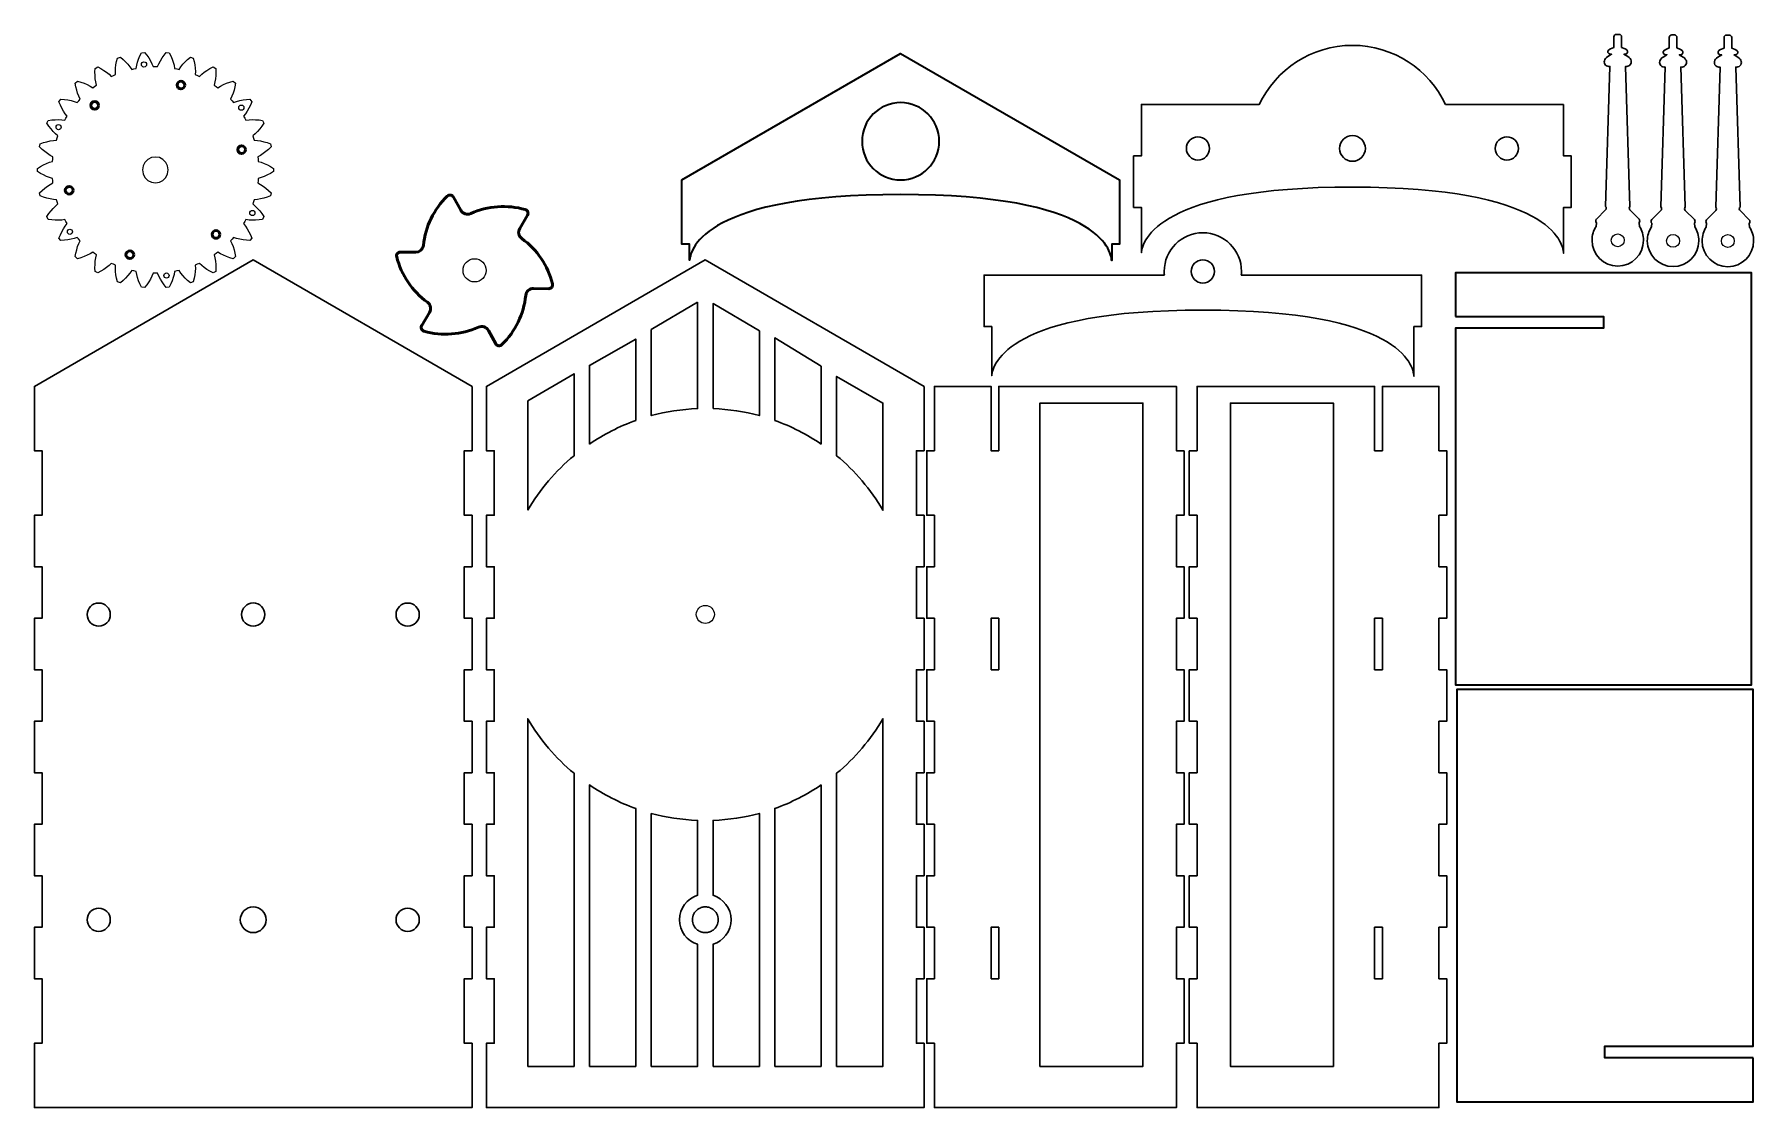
# Model space of a CAD drawing. Header units: inches. Extents: x 0 to 668, y 3 to 420.
import ezdxf

# ---------------------------------------------------------------- set-up
doc = ezdxf.new("R2010")
doc.units = ezdxf.units.IN
doc.header["$MEASUREMENT"] = 0
doc.layers.add('Layer 1', color=7, linetype='Continuous')
doc.layers.add('PDF_Visible', color=7, linetype='Continuous')

msp = doc.modelspace()

# ---------------------------------------------------------------- linework, layer by layer
for points in [[(5.18, 369.51), (6.35, 369.97), (7.53, 370.32), (7.62, 371.22), (7.71, 372.06), (6.64, 372.65), (5.58, 373.34), (4.54, 374.12), (3.53, 374.99), (2.54, 375.94), (2.8, 377.12), (4.08, 377.59), (5.36, 377.96), (6.62, 378.26), (7.87, 378.46), (9.09, 378.56), (9.36, 379.42), (9.64, 380.23), (8.7, 381.03), (7.81, 381.92), (6.96, 382.9), (6.15, 383.96), (5.38, 385.09), (5.88, 386.2), (7.23, 386.38), (8.56, 386.49), (9.86, 386.51), (11.12, 386.45), (12.34, 386.29), (12.78, 387.07), (13.21, 387.81), (12.47, 388.79), (11.78, 389.85), (11.15, 390.98), (10.58, 392.18), (10.06, 393.45), (10.78, 394.43), (12.14, 394.33), (13.46, 394.16), (14.74, 393.91), (15.96, 393.59), (17.11, 393.18), (17.71, 393.85), (18.29, 394.48), (17.76, 395.59), (17.31, 396.77), (16.93, 398.01), (16.62, 399.31), (16.38, 400.65), (17.28, 401.47), (18.6, 401.09), (19.85, 400.64), (21.05, 400.13), (22.17, 399.56), (23.22, 398.92), (23.94, 399.46), (24.64, 399.96), (24.36, 401.15), (24.16, 402.4), (24.05, 403.69), (24.01, 405.02), (24.06, 406.39), (25.11, 407), (26.31, 406.35), (27.45, 405.65), (28.51, 404.91), (29.5, 404.12), (30.39, 403.27), (31.21, 403.65), (31.99, 403.99), (31.96, 405.22), (32.03, 406.48), (32.19, 407.76), (32.43, 409.07), (32.76, 410.4), (33.91, 410.78), (34.96, 409.89), (35.93, 408.98), (36.81, 408.03), (37.61, 407.05), (38.31, 406.04), (39.18, 406.24), (40.02, 406.4), (40.25, 407.61), (40.58, 408.83), (41, 410.06), (41.51, 411.29), (42.11, 412.52), (43.31, 412.64), (44.15, 411.56), (44.91, 410.47), (45.57, 409.36), (46.15, 408.23), (46.62, 407.1), (47.52, 407.11), (48.38, 407.1), (48.85, 408.23), (49.43, 409.36), (50.09, 410.47), (50.85, 411.56), (51.69, 412.64), (52.89, 412.52), (53.49, 411.29), (54, 410.06), (54.42, 408.83), (54.75, 407.61), (54.98, 406.4), (55.86, 406.23), (56.69, 406.04), (57.39, 407.05), (58.19, 408.03), (59.07, 408.98), (60.04, 409.89), (61.09, 410.78), (62.24, 410.4), (62.57, 409.07), (62.81, 407.76), (62.97, 406.48), (63.04, 405.22), (63.01, 403.99), (63.83, 403.63), (64.61, 403.27), (65.5, 404.12), (66.49, 404.91), (67.55, 405.65), (68.69, 406.35), (69.89, 407), (70.94, 406.39), (70.99, 405.02), (70.95, 403.69), (70.84, 402.4), (70.64, 401.15), (70.36, 399.96), (71.09, 399.43), (71.78, 398.92), (72.83, 399.56), (73.95, 400.13), (75.15, 400.64), (76.4, 401.09), (77.72, 401.47), (78.62, 400.65), (78.38, 399.31), (78.07, 398.01), (77.69, 396.77), (77.24, 395.59), (76.71, 394.48), (77.32, 393.82), (77.89, 393.18), (79.04, 393.59), (80.26, 393.91), (81.54, 394.16), (82.86, 394.33), (84.22, 394.43), (84.94, 393.45), (84.42, 392.18), (83.85, 390.98), (83.22, 389.85), (82.53, 388.79), (81.79, 387.81), (82.24, 387.03), (82.66, 386.29), (83.88, 386.45), (85.14, 386.51), (86.44, 386.49), (87.77, 386.38), (89.12, 386.2), (89.62, 385.09), (88.85, 383.96), (88.04, 382.9), (87.19, 381.92), (86.3, 381.03), (85.36, 380.23), (85.65, 379.37), (85.91, 378.56), (87.13, 378.46), (88.38, 378.26), (89.64, 377.96), (90.92, 377.59), (92.2, 377.12), (92.46, 375.94), (91.47, 374.99), (90.46, 374.12), (89.42, 373.34), (88.36, 372.65), (87.29, 372.06), (87.39, 371.17), (87.47, 370.32), (88.65, 369.97), (89.82, 369.51), (91, 368.96), (92.17, 368.33), (93.33, 367.61), (93.33, 366.39), (92.17, 365.67), (91, 365.04), (89.82, 364.49), (88.65, 364.03), (87.47, 363.68), (87.38, 362.78), (87.29, 361.94), (88.36, 361.35), (89.42, 360.66), (90.46, 359.88), (91.47, 359.01), (92.46, 358.06), (92.2, 356.88), (90.92, 356.41), (89.64, 356.04), (88.38, 355.74), (87.13, 355.54), (85.91, 355.44), (85.64, 354.58), (85.36, 353.77), (86.3, 352.97), (87.19, 352.08), (88.04, 351.1), (88.85, 350.04), (89.62, 348.91), (89.12, 347.8), (87.77, 347.62), (86.44, 347.51), (85.14, 347.49), (83.88, 347.55), (82.66, 347.71), (82.22, 346.93), (81.79, 346.19), (82.53, 345.21), (83.22, 344.15), (83.85, 343.02), (84.42, 341.82), (84.94, 340.55), (84.22, 339.57), (82.86, 339.67), (81.54, 339.84), (80.26, 340.09), (79.04, 340.41), (77.89, 340.82), (77.29, 340.15), (76.71, 339.52), (77.24, 338.41), (77.69, 337.23), (78.07, 335.99), (78.38, 334.69), (78.62, 333.35), (77.72, 332.53), (76.4, 332.91), (75.15, 333.36), (73.95, 333.87), (72.83, 334.44), (71.78, 335.08), (71.06, 334.54), (70.36, 334.04), (70.64, 332.85), (70.84, 331.6), (70.95, 330.31), (70.99, 328.98), (70.94, 327.61), (69.89, 327), (68.69, 327.65), (67.55, 328.35), (66.49, 329.09), (65.5, 329.88), (64.61, 330.73), (63.79, 330.35), (63.01, 330.01), (63.04, 328.78), (62.97, 327.52), (62.81, 326.24), (62.57, 324.93), (62.24, 323.6), (61.09, 323.22), (60.04, 324.11), (59.07, 325.02), (58.19, 325.97), (57.39, 326.95), (56.69, 327.96), (55.82, 327.76), (54.98, 327.6), (54.75, 326.39), (54.42, 325.17), (54, 323.94), (53.49, 322.71), (52.89, 321.48), (51.69, 321.36), (50.85, 322.44), (50.09, 323.53), (49.43, 324.64), (48.85, 325.77), (48.38, 326.9), (47.48, 326.89), (46.62, 326.9), (46.15, 325.77), (45.57, 324.64), (44.91, 323.53), (44.15, 322.44), (43.31, 321.36), (42.11, 321.48), (41.51, 322.71), (41, 323.94), (40.58, 325.17), (40.25, 326.39), (40.02, 327.6), (39.14, 327.77), (38.31, 327.96), (37.61, 326.95), (36.81, 325.97), (35.93, 325.02), (34.96, 324.11), (33.91, 323.22), (32.76, 323.6), (32.43, 324.93), (32.19, 326.24), (32.03, 327.52), (31.96, 328.78), (31.99, 330.01), (31.17, 330.37), (30.39, 330.73), (29.5, 329.88), (28.51, 329.09), (27.45, 328.35), (26.31, 327.65), (25.11, 327), (24.06, 327.61), (24.01, 328.98), (24.05, 330.31), (24.16, 331.6), (24.36, 332.85), (24.64, 334.04), (23.91, 334.57), (23.22, 335.08), (22.17, 334.44), (21.05, 333.87), (19.85, 333.36), (18.6, 332.91), (17.28, 332.53), (16.38, 333.35), (16.62, 334.69), (16.93, 335.99), (17.31, 337.23), (17.76, 338.41), (18.29, 339.52), (17.68, 340.18), (17.11, 340.82), (15.96, 340.41), (14.74, 340.09), (13.46, 339.84), (12.14, 339.67), (10.78, 339.57), (10.06, 340.55), (10.58, 341.82), (11.15, 343.02), (11.78, 344.15), (12.47, 345.21), (13.21, 346.19), (12.76, 346.97), (12.34, 347.71), (11.12, 347.55), (9.86, 347.49), (8.56, 347.51), (7.23, 347.62), (5.88, 347.8), (5.38, 348.91), (6.15, 350.04), (6.96, 351.1), (7.81, 352.08), (8.7, 352.97), (9.64, 353.77), (9.35, 354.63), (9.09, 355.44), (7.87, 355.54), (6.62, 355.74), (5.36, 356.04), (4.08, 356.41), (2.8, 356.88), (2.54, 358.06), (3.53, 359.01), (4.54, 359.88), (5.58, 360.66), (6.64, 361.35), (7.71, 361.94), (7.61, 362.83), (7.53, 363.68), (6.35, 364.03), (5.18, 364.49), (4, 365.04), (2.83, 365.67), (1.67, 366.39), (1.67, 367.61), (2.83, 368.33), (4, 368.96)], [(44.56, 362.95), (45.95, 362.24), (47.5, 362), (49.05, 362.24), (50.44, 362.95), (51.55, 364.06), (52.26, 365.45), (52.5, 367), (52.26, 368.55), (51.55, 369.94), (50.44, 371.05), (49.05, 371.76), (47.5, 372), (45.95, 371.76), (44.56, 371.05), (43.45, 369.94), (42.74, 368.55), (42.5, 367), (42.74, 365.45), (43.45, 364.06)]]:
    msp.add_lwpolyline(points, close=True)
for centre, radius in [((43.08, 407.94), 1), ((80.89, 391.17), 1), ((9.91, 383.62), 1), ((85.17, 350.27), 1), ((14.3, 342.99), 1), ((615.56, 339.67), 2.5), ((637.05, 339.46), 2.5), ((658.34, 339.42), 2.5), ((171.5, 328.01), 4.5), ((51.8, 326), 1), ((261.13, 194.41), 3.5)]:
    msp.add_circle(centre, radius)
at = {"layer": 'Layer 1', "color": 7, "lineweight": 30, "true_color": 0xffffff}
for points in [[(170.5, 282.96), (85.5, 332.04), (0.5, 282.96), (0.5, 257.96), (3.5, 257.96), (3.5, 232.96), (0.5, 232.96), (0.5, 212.96), (3.5, 212.96), (3.5, 192.96), (0.5, 192.96), (0.5, 172.96), (3.5, 172.96), (3.5, 152.96), (0.5, 152.96), (0.5, 132.96), (3.5, 132.96), (3.5, 112.96), (0.5, 112.96), (0.5, 92.96), (3.5, 92.96), (3.5, 72.96), (0.5, 72.96), (0.5, 52.96), (3.5, 52.96), (3.5, 27.96), (0.5, 27.96), (0.5, 2.96), (170.5, 2.96), (170.5, 27.96), (167.5, 27.96), (167.5, 52.96), (170.5, 52.96), (170.5, 72.96), (167.5, 72.96), (167.5, 92.96), (170.5, 92.96), (170.5, 112.96), (167.5, 112.96), (167.5, 132.96), (170.5, 132.96), (170.5, 152.96), (167.5, 152.96), (167.5, 172.96), (170.5, 172.96), (170.5, 192.96), (167.5, 192.96), (167.5, 212.96), (170.5, 212.96), (170.5, 232.96), (167.5, 232.96), (167.5, 257.96), (170.5, 257.96)], [(346.12, 282.96), (261.12, 332.04), (176.12, 282.96), (176.12, 257.96), (179.12, 257.96), (179.12, 232.96), (176.12, 232.96), (176.12, 212.96), (179.12, 212.96), (179.12, 192.96), (176.12, 192.96), (176.12, 172.96), (179.12, 172.96), (179.12, 152.96), (176.12, 152.96), (176.12, 132.96), (179.12, 132.96), (179.12, 112.96), (176.12, 112.96), (176.12, 92.96), (179.12, 92.96), (179.12, 72.96), (176.12, 72.96), (176.12, 52.96), (179.12, 52.96), (179.12, 27.96), (176.12, 27.96), (176.12, 2.96), (346.12, 2.96), (346.12, 27.96), (343.12, 27.96), (343.12, 52.96), (346.12, 52.96), (346.12, 72.96), (343.12, 72.96), (343.12, 92.96), (346.12, 92.96), (346.12, 112.96), (343.12, 112.96), (343.12, 132.96), (346.12, 132.96), (346.12, 152.96), (343.12, 152.96), (343.12, 172.96), (346.12, 172.96), (346.12, 192.96), (343.12, 192.96), (343.12, 212.96), (346.12, 212.96), (346.12, 232.96), (343.12, 232.96), (343.12, 257.96), (346.12, 257.96)], [(447.12, 257.96), (444.12, 257.96), (444.12, 282.96), (375.12, 282.96), (375.12, 257.96), (372.12, 257.96), (372.12, 282.96), (367.12, 282.96), (350.12, 282.96), (350.12, 257.96), (347.12, 257.96), (347.12, 232.96), (350.12, 232.96), (350.12, 212.96), (347.12, 212.96), (347.12, 192.96), (350.12, 192.96), (350.12, 172.96), (347.12, 172.96), (347.12, 152.96), (350.12, 152.96), (350.12, 132.96), (347.12, 132.96), (347.12, 112.96), (350.12, 112.96), (350.12, 92.96), (347.12, 92.96), (347.12, 72.96), (350.12, 72.96), (350.12, 52.96), (347.12, 52.96), (347.12, 27.96), (350.12, 27.96), (350.12, 2.96), (444.12, 2.96), (444.12, 27.96), (447.12, 27.96), (447.12, 52.96), (444.12, 52.96), (444.12, 72.96), (447.12, 72.96), (447.12, 92.96), (444.12, 92.96), (444.12, 112.96), (447.12, 112.96), (447.12, 132.96), (444.12, 132.96), (444.12, 152.96), (447.12, 152.96), (447.12, 172.96), (444.12, 172.96), (444.12, 192.96), (447.12, 192.96), (447.12, 212.96), (444.12, 212.96), (444.12, 232.96), (447.12, 232.96)], [(449.12, 257.96), (452.12, 257.96), (452.12, 282.96), (521.12, 282.96), (521.12, 257.96), (524.12, 257.96), (524.12, 282.96), (529.12, 282.96), (546.12, 282.96), (546.12, 257.96), (549.12, 257.96), (549.12, 232.96), (546.12, 232.96), (546.12, 212.96), (549.12, 212.96), (549.12, 192.96), (546.12, 192.96), (546.12, 172.96), (549.12, 172.96), (549.12, 152.96), (546.12, 152.96), (546.12, 132.96), (549.12, 132.96), (549.12, 112.96), (546.12, 112.96), (546.12, 92.96), (549.12, 92.96), (549.12, 72.96), (546.12, 72.96), (546.12, 52.96), (549.12, 52.96), (549.12, 27.96), (546.12, 27.96), (546.12, 2.96), (452.12, 2.96), (452.12, 27.96), (449.12, 27.96), (449.12, 52.96), (452.12, 52.96), (452.12, 72.96), (449.12, 72.96), (449.12, 92.96), (452.12, 92.96), (452.12, 112.96), (449.12, 112.96), (449.12, 132.96), (452.12, 132.96), (452.12, 152.96), (449.12, 152.96), (449.12, 172.96), (452.12, 172.96), (452.12, 192.96), (449.12, 192.96), (449.12, 212.96), (452.12, 212.96), (452.12, 232.96), (449.12, 232.96)], [(391.12, 18.96), (391.12, 276.45), (431.12, 276.45), (431.12, 18.96)], [(505.12, 18.96), (505.12, 276.45), (465.12, 276.45), (465.12, 18.96)], [(372.12, 172.96), (372.12, 192.96), (375.12, 192.96), (375.12, 172.96)], [(524.12, 172.96), (524.12, 192.96), (521.12, 192.96), (521.12, 172.96)], [(372.12, 52.96), (372.12, 72.96), (375.12, 72.96), (375.12, 52.96)], [(524.12, 52.96), (524.12, 72.96), (521.12, 72.96), (521.12, 52.96)]]:
    msp.add_lwpolyline(points, close=True, dxfattribs=at)
at = {"layer": 'Layer 1', "color": 7, "lineweight": 35, "true_color": 0xffffff}
for points in [[(552.55, 310.09), (610.05, 310.09), (610.05, 305.59), (552.55, 305.59), (552.55, 167.09), (667.55, 167.09), (667.55, 327.09), (552.55, 327.09)], [(668.1, 22.25), (610.6, 22.25), (610.6, 26.75), (668.1, 26.75), (668.1, 165.25), (553.1, 165.25), (553.1, 5.25), (668.1, 5.25)]]:
    msp.add_lwpolyline(points, close=True, dxfattribs=at)
at = {"layer": 'Layer 1', "color": 7, "lineweight": 30, "true_color": 0xffffff}
for points, knots in [([(594.5, 392.42), (594.5, 392.42), (548.7, 392.42), (548.7, 392.42), (542.29, 405.97), (528.49, 415.35), (512.51, 415.35), (496.52, 415.35), (482.73, 405.97), (476.33, 392.42), (476.33, 392.42), (430.5, 392.42), (430.5, 392.42), (430.5, 392.42), (430.5, 372.42), (430.5, 372.42), (430.5, 372.42), (427.5, 372.42), (427.5, 372.42), (427.5, 372.42), (427.5, 352.42), (427.5, 352.42), (427.5, 352.42), (430.5, 352.42), (430.5, 352.42), (430.5, 352.42), (430.5, 334.86), (430.5, 334.86), (430.92, 339.52), (437.01, 360.35), (512.5, 360.35), (589.11, 360.35), (594.24, 338.9), (594.5, 334.67), (594.5, 334.67), (594.5, 352.42), (594.5, 352.42), (594.5, 352.42), (597.5, 352.42), (597.5, 352.42), (597.5, 352.42), (597.5, 372.42), (597.5, 372.42), (597.5, 372.42), (594.5, 372.42), (594.5, 372.42), (594.5, 372.42), (594.5, 392.42), (594.5, 392.42)], [0, 0, 0, 0, 1, 1, 1, 2, 2, 2, 3, 3, 3, 4, 4, 4, 5, 5, 5, 6, 6, 6, 7, 7, 7, 8, 8, 8, 9, 9, 9, 10, 10, 10, 11, 11, 11, 12, 12, 12, 13, 13, 13, 14, 14, 14, 15, 15, 15, 16, 16, 16, 16]), ([(623.83, 346.49), (624.22, 346.88), (624.22, 347.51), (623.83, 347.9), (623.83, 347.9), (620.29, 351.44), (620.29, 351.44), (619.91, 351.82), (619.91, 352.46), (620.29, 352.85), (620.29, 352.85), (618.61, 407.19), (618.61, 407.19), (619.19, 407.07), (619.79, 407.22), (620.27, 407.7), (621.24, 408.67), (620.88, 410.16), (619.46, 411.01), (619.46, 411.01), (617.97, 411.9), (617.97, 411.9), (618.35, 411.87), (618.73, 411.96), (619.03, 412.18), (619.75, 412.71), (619.48, 413.52), (618.44, 413.98), (618.44, 413.98), (617.06, 414.58), (617.06, 414.58), (617.06, 414.58), (617.06, 418.61), (617.06, 418.61), (617.06, 419.16), (616.61, 419.61), (616.06, 419.61), (616.06, 419.61), (615.06, 419.61), (615.06, 419.61), (614.51, 419.61), (614.06, 419.16), (614.06, 418.61), (614.06, 418.61), (614.06, 414.58), (614.06, 414.58), (614.06, 414.58), (612.69, 413.98), (612.69, 413.98), (611.64, 413.52), (611.37, 412.71), (612.09, 412.18), (612.4, 411.96), (612.77, 411.87), (613.15, 411.9), (613.15, 411.9), (611.66, 411.01), (611.66, 411.01), (610.25, 410.16), (609.89, 408.67), (610.86, 407.7), (611.33, 407.22), (611.93, 407.07), (612.52, 407.19), (612.52, 407.19), (610.83, 352.85), (610.83, 352.85), (611.22, 352.46), (611.22, 351.82), (610.83, 351.44), (610.83, 351.44), (607.29, 347.9), (607.29, 347.9), (606.91, 347.51), (606.91, 346.87), (607.3, 346.49), (607.3, 346.49), (607.14, 345.05), (607.14, 345.05), (606.14, 343.5), (605.56, 341.65), (605.56, 339.67), (605.56, 334.15), (610.04, 329.67), (615.56, 329.67), (621.09, 329.67), (625.56, 334.15), (625.56, 339.67), (625.56, 341.65), (624.98, 343.5), (623.99, 345.05), (623.99, 345.05), (623.83, 346.49), (623.83, 346.49)], [0, 0, 0, 0, 1, 1, 1, 2, 2, 2, 3, 3, 3, 4, 4, 4, 5, 5, 5, 6, 6, 6, 7, 7, 7, 8, 8, 8, 9, 9, 9, 10, 10, 10, 11, 11, 11, 12, 12, 12, 13, 13, 13, 14, 14, 14, 15, 15, 15, 16, 16, 16, 17, 17, 17, 18, 18, 18, 19, 19, 19, 20, 20, 20, 21, 21, 21, 22, 22, 22, 23, 23, 23, 24, 24, 24, 25, 25, 25, 26, 26, 26, 27, 27, 27, 28, 28, 28, 29, 29, 29, 30, 30, 30, 31, 31, 31, 31]), ([(645.32, 346.28), (645.71, 346.67), (645.71, 347.3), (645.32, 347.69), (645.32, 347.69), (641.78, 351.23), (641.78, 351.23), (641.4, 351.62), (641.4, 352.25), (641.78, 352.64), (641.78, 352.64), (640.1, 406.99), (640.1, 406.99), (640.68, 406.86), (641.28, 407.01), (641.76, 407.49), (642.73, 408.46), (642.37, 409.95), (640.95, 410.8), (640.95, 410.8), (639.46, 411.69), (639.46, 411.69), (639.84, 411.67), (640.22, 411.75), (640.52, 411.98), (641.24, 412.5), (640.97, 413.31), (639.93, 413.77), (639.93, 413.77), (638.55, 414.38), (638.55, 414.38), (638.55, 414.38), (638.55, 418.4), (638.55, 418.4), (638.55, 418.95), (638.1, 419.4), (637.55, 419.4), (637.55, 419.4), (636.55, 419.4), (636.55, 419.4), (636, 419.4), (635.55, 418.95), (635.55, 418.4), (635.55, 418.4), (635.55, 414.38), (635.55, 414.38), (635.55, 414.38), (634.18, 413.77), (634.18, 413.77), (633.13, 413.31), (632.86, 412.5), (633.58, 411.98), (633.89, 411.75), (634.26, 411.67), (634.64, 411.69), (634.64, 411.69), (633.15, 410.8), (633.15, 410.8), (631.74, 409.95), (631.38, 408.46), (632.35, 407.49), (632.82, 407.01), (633.42, 406.86), (634.01, 406.99), (634.01, 406.99), (632.32, 352.64), (632.32, 352.64), (632.71, 352.25), (632.71, 351.62), (632.32, 351.23), (632.32, 351.23), (628.78, 347.69), (628.78, 347.69), (628.4, 347.3), (628.4, 346.67), (628.78, 346.28), (628.78, 346.28), (628.63, 344.84), (628.63, 344.84), (627.63, 343.29), (627.05, 341.44), (627.05, 339.46), (627.05, 333.94), (631.53, 329.46), (637.05, 329.46), (642.57, 329.46), (647.05, 333.94), (647.05, 339.46), (647.05, 341.44), (646.47, 343.29), (645.48, 344.84), (645.48, 344.84), (645.32, 346.28), (645.32, 346.28)], [0, 0, 0, 0, 1, 1, 1, 2, 2, 2, 3, 3, 3, 4, 4, 4, 5, 5, 5, 6, 6, 6, 7, 7, 7, 8, 8, 8, 9, 9, 9, 10, 10, 10, 11, 11, 11, 12, 12, 12, 13, 13, 13, 14, 14, 14, 15, 15, 15, 16, 16, 16, 17, 17, 17, 18, 18, 18, 19, 19, 19, 20, 20, 20, 21, 21, 21, 22, 22, 22, 23, 23, 23, 24, 24, 24, 25, 25, 25, 26, 26, 26, 27, 27, 27, 28, 28, 28, 29, 29, 29, 30, 30, 30, 31, 31, 31, 31]), ([(666.6, 346.24), (666.99, 346.63), (666.99, 347.26), (666.6, 347.65), (666.6, 347.65), (663.07, 351.19), (663.07, 351.19), (662.68, 351.57), (662.68, 352.21), (663.07, 352.6), (663.07, 352.6), (661.38, 406.94), (661.38, 406.94), (661.97, 406.82), (662.57, 406.97), (663.04, 407.45), (664.01, 408.42), (663.65, 409.91), (662.24, 410.76), (662.24, 410.76), (660.74, 411.65), (660.74, 411.65), (661.12, 411.62), (661.5, 411.71), (661.81, 411.93), (662.52, 412.46), (662.26, 413.27), (661.21, 413.73), (661.21, 413.73), (659.84, 414.33), (659.84, 414.33), (659.84, 414.33), (659.84, 418.36), (659.84, 418.36), (659.84, 418.91), (659.39, 419.36), (658.84, 419.36), (658.84, 419.36), (657.84, 419.36), (657.84, 419.36), (657.29, 419.36), (656.84, 418.91), (656.84, 418.36), (656.84, 418.36), (656.84, 414.33), (656.84, 414.33), (656.84, 414.33), (655.46, 413.73), (655.46, 413.73), (654.42, 413.27), (654.15, 412.46), (654.87, 411.93), (655.17, 411.71), (655.55, 411.62), (655.93, 411.65), (655.93, 411.65), (654.44, 410.76), (654.44, 410.76), (653.02, 409.91), (652.66, 408.42), (653.63, 407.45), (654.11, 406.97), (654.71, 406.82), (655.29, 406.94), (655.29, 406.94), (653.6, 352.6), (653.6, 352.6), (653.99, 352.21), (653.99, 351.57), (653.6, 351.19), (653.6, 351.19), (650.07, 347.65), (650.07, 347.65), (649.68, 347.26), (649.68, 346.62), (650.07, 346.24), (650.07, 346.24), (649.91, 344.8), (649.91, 344.8), (648.92, 343.25), (648.34, 341.4), (648.34, 339.42), (648.34, 333.9), (652.81, 329.42), (658.34, 329.42), (663.86, 329.42), (668.34, 333.9), (668.34, 339.42), (668.34, 341.4), (667.76, 343.25), (666.76, 344.8), (666.76, 344.8), (666.6, 346.24), (666.6, 346.24)], [0, 0, 0, 0, 1, 1, 1, 2, 2, 2, 3, 3, 3, 4, 4, 4, 5, 5, 5, 6, 6, 6, 7, 7, 7, 8, 8, 8, 9, 9, 9, 10, 10, 10, 11, 11, 11, 12, 12, 12, 13, 13, 13, 14, 14, 14, 15, 15, 15, 16, 16, 16, 17, 17, 17, 18, 18, 18, 19, 19, 19, 20, 20, 20, 21, 21, 21, 22, 22, 22, 23, 23, 23, 24, 24, 24, 25, 25, 25, 26, 26, 26, 27, 27, 27, 28, 28, 28, 29, 29, 29, 30, 30, 30, 31, 31, 31, 31]), ([(452.5, 370.85), (450.02, 370.85), (448, 372.86), (448, 375.35), (448, 377.84), (450.02, 379.85), (452.5, 379.85), (454.99, 379.85), (457, 377.84), (457, 375.35), (457, 372.86), (454.99, 370.85), (452.5, 370.85)], [0, 0, 0, 0, 1, 1, 1, 2, 2, 2, 3, 3, 3, 4, 4, 4, 4]), ([(512.51, 380.35), (515.27, 380.35), (517.51, 378.11), (517.51, 375.35), (517.51, 372.59), (515.27, 370.35), (512.51, 370.35), (512.51, 370.35), (512.51, 370.35), (512.5, 370.35), (512.5, 370.35), (512.5, 370.35), (512.5, 370.35), (509.74, 370.35), (507.5, 372.59), (507.5, 375.35), (507.5, 378.11), (509.74, 380.35), (512.5, 380.35), (512.51, 380.35), (512.51, 380.35), (512.51, 380.35)], [0, 0, 0, 0, 1, 1, 1, 2, 2, 2, 3, 3, 3, 4, 4, 4, 5, 5, 5, 6, 6, 6, 7, 7, 7, 7]), ([(572.5, 370.85), (570.02, 370.85), (568, 372.86), (568, 375.35), (568, 377.84), (570.02, 379.85), (572.5, 379.85), (574.99, 379.85), (577, 377.84), (577, 375.35), (577, 372.86), (574.99, 370.85), (572.5, 370.85)], [0, 0, 0, 0, 1, 1, 1, 2, 2, 2, 3, 3, 3, 4, 4, 4, 4]), ([(439.46, 326.19), (439.46, 326.19), (369.39, 326.19), (369.39, 326.19), (369.39, 326.19), (369.39, 306.19), (369.39, 306.19), (369.39, 306.19), (372.39, 306.19), (372.39, 306.19), (372.39, 306.19), (372.39, 287.11), (372.39, 287.11), (372.81, 291.77), (378.9, 312.59), (454.39, 312.59), (531.01, 312.59), (536.13, 291.14), (536.39, 286.91), (536.39, 286.91), (536.39, 306.19), (536.39, 306.19), (536.39, 306.19), (539.39, 306.19), (539.39, 306.19), (539.39, 306.19), (539.39, 326.19), (539.39, 326.19), (539.39, 326.19), (469.32, 326.19), (469.32, 326.19), (469.37, 326.65), (469.39, 327.12), (469.39, 327.59), (469.39, 335.88), (462.67, 342.59), (454.39, 342.59), (446.1, 342.59), (439.39, 335.88), (439.39, 327.59), (439.39, 327.12), (439.41, 326.65), (439.46, 326.19)], [0, 0, 0, 0, 1, 1, 1, 2, 2, 2, 3, 3, 3, 4, 4, 4, 5, 5, 5, 6, 6, 6, 7, 7, 7, 8, 8, 8, 9, 9, 9, 10, 10, 10, 11, 11, 11, 12, 12, 12, 13, 13, 13, 14, 14, 14, 14]), ([(454.39, 323.09), (451.9, 323.09), (449.89, 325.11), (449.89, 327.59), (449.89, 330.08), (451.9, 332.09), (454.39, 332.09), (456.88, 332.09), (458.89, 330.08), (458.89, 327.59), (458.89, 325.11), (456.88, 323.09), (454.39, 323.09)], [0, 0, 0, 0, 1, 1, 1, 2, 2, 2, 3, 3, 3, 4, 4, 4, 4]), ([(258.12, 315.61), (258.12, 315.61), (258.12, 274.34), (258.12, 274.34), (251.91, 274.11), (245.89, 273.18), (240.12, 271.61), (240.12, 271.61), (240.12, 305), (240.12, 305), (240.12, 305), (258.12, 315.61), (258.12, 315.61)], [0, 0, 0, 0, 1, 1, 1, 2, 2, 2, 3, 3, 3, 4, 4, 4, 4]), ([(264.12, 274.34), (264.12, 274.34), (264.12, 315.09), (264.12, 315.09), (264.12, 315.09), (282.12, 304.5), (282.12, 304.5), (282.12, 304.5), (282.12, 271.61), (282.12, 271.61), (276.35, 273.18), (270.33, 274.11), (264.12, 274.34)], [0, 0, 0, 0, 1, 1, 1, 2, 2, 2, 3, 3, 3, 4, 4, 4, 4]), ([(216.12, 260.55), (216.12, 260.55), (216.12, 291.1), (216.12, 291.1), (216.12, 291.1), (234.12, 301.32), (234.12, 301.32), (234.12, 301.32), (234.12, 269.73), (234.12, 269.73), (227.7, 267.42), (221.66, 264.33), (216.12, 260.55)], [0, 0, 0, 0, 1, 1, 1, 2, 2, 2, 3, 3, 3, 4, 4, 4, 4]), ([(288.12, 269.73), (288.12, 269.73), (288.12, 301.76), (288.12, 301.76), (288.12, 301.76), (306.12, 290.78), (306.12, 290.78), (306.12, 290.78), (306.12, 260.55), (306.12, 260.55), (300.58, 264.33), (294.54, 267.42), (288.12, 269.73)], [0, 0, 0, 0, 1, 1, 1, 2, 2, 2, 3, 3, 3, 4, 4, 4, 4]), ([(192.12, 234.9), (192.12, 234.9), (192.12, 277.3), (192.12, 277.3), (192.12, 277.3), (210.12, 287.87), (210.12, 287.87), (210.12, 287.87), (210.12, 256.04), (210.12, 256.04), (202.96, 250.11), (196.86, 242.96), (192.12, 234.9)], [0, 0, 0, 0, 1, 1, 1, 2, 2, 2, 3, 3, 3, 4, 4, 4, 4]), ([(312.12, 256.04), (312.12, 256.04), (312.12, 286.82), (312.12, 286.82), (312.12, 286.82), (330.12, 276.45), (330.12, 276.45), (330.12, 276.45), (330.12, 234.9), (330.12, 234.9), (325.38, 242.96), (319.28, 250.11), (312.12, 256.04)], [0, 0, 0, 0, 1, 1, 1, 2, 2, 2, 3, 3, 3, 4, 4, 4, 4]), ([(25.5, 189.86), (23.01, 189.86), (21, 191.88), (21, 194.36), (21, 196.85), (23.01, 198.86), (25.5, 198.86), (27.99, 198.86), (30, 196.85), (30, 194.36), (30, 191.88), (27.99, 189.86), (25.5, 189.86)], [0, 0, 0, 0, 1, 1, 1, 2, 2, 2, 3, 3, 3, 4, 4, 4, 4]), ([(85.5, 198.87), (87.99, 198.87), (90, 196.85), (90, 194.37), (90, 191.88), (87.99, 189.87), (85.5, 189.87), (83.01, 189.87), (81, 191.88), (81, 194.37), (81, 196.85), (83.01, 198.87), (85.5, 198.87)], [0, 0, 0, 0, 1, 1, 1, 2, 2, 2, 3, 3, 3, 4, 4, 4, 4]), ([(145.5, 189.86), (143.01, 189.86), (141, 191.88), (141, 194.36), (141, 196.85), (143.01, 198.86), (145.5, 198.86), (147.99, 198.86), (150, 196.85), (150, 194.36), (150, 191.88), (147.99, 189.86), (145.5, 189.86)], [0, 0, 0, 0, 1, 1, 1, 2, 2, 2, 3, 3, 3, 4, 4, 4, 4]), ([(192.12, 18.96), (192.12, 18.96), (192.12, 153.9), (192.12, 153.9), (196.86, 145.85), (202.96, 138.69), (210.12, 132.76), (210.12, 132.76), (210.12, 18.96), (210.12, 18.96), (210.12, 18.96), (192.12, 18.96), (192.12, 18.96)], [0, 0, 0, 0, 1, 1, 1, 2, 2, 2, 3, 3, 3, 4, 4, 4, 4]), ([(312.12, 18.96), (312.12, 18.96), (312.12, 132.76), (312.12, 132.76), (319.28, 138.69), (325.38, 145.85), (330.12, 153.9), (330.12, 153.9), (330.12, 18.96), (330.12, 18.96), (330.12, 18.96), (312.12, 18.96), (312.12, 18.96)], [0, 0, 0, 0, 1, 1, 1, 2, 2, 2, 3, 3, 3, 4, 4, 4, 4]), ([(216.12, 18.96), (216.12, 18.96), (216.12, 128.25), (216.12, 128.25), (221.66, 124.48), (227.7, 121.38), (234.12, 119.08), (234.12, 119.08), (234.12, 18.96), (234.12, 18.96), (234.12, 18.96), (216.12, 18.96), (216.12, 18.96)], [0, 0, 0, 0, 1, 1, 1, 2, 2, 2, 3, 3, 3, 4, 4, 4, 4]), ([(288.12, 18.96), (288.12, 18.96), (288.12, 119.08), (288.12, 119.08), (294.54, 121.38), (300.58, 124.48), (306.12, 128.25), (306.12, 128.25), (306.12, 18.96), (306.12, 18.96), (306.12, 18.96), (288.12, 18.96), (288.12, 18.96)], [0, 0, 0, 0, 1, 1, 1, 2, 2, 2, 3, 3, 3, 4, 4, 4, 4]), ([(240.12, 117.19), (245.89, 115.63), (251.91, 114.69), (258.12, 114.46), (258.12, 114.46), (258.12, 85.43), (258.12, 85.43), (254.06, 84.16), (251.12, 80.37), (251.12, 75.89), (251.12, 71.41), (254.06, 67.62), (258.12, 66.35), (258.12, 66.35), (258.12, 18.96), (258.12, 18.96), (258.12, 18.96), (240.12, 18.96), (240.12, 18.96), (240.12, 18.96), (240.12, 117.19), (240.12, 117.19)], [0, 0, 0, 0, 1, 1, 1, 2, 2, 2, 3, 3, 3, 4, 4, 4, 5, 5, 5, 6, 6, 6, 7, 7, 7, 7]), ([(264.12, 18.96), (264.12, 18.96), (264.12, 66.35), (264.12, 66.35), (268.18, 67.62), (271.12, 71.41), (271.12, 75.89), (271.12, 80.37), (268.18, 84.16), (264.12, 85.43), (264.12, 85.43), (264.12, 114.46), (264.12, 114.46), (270.33, 114.69), (276.35, 115.63), (282.12, 117.19), (282.12, 117.19), (282.12, 18.96), (282.12, 18.96), (282.12, 18.96), (264.12, 18.96), (264.12, 18.96)], [0, 0, 0, 0, 1, 1, 1, 2, 2, 2, 3, 3, 3, 4, 4, 4, 5, 5, 5, 6, 6, 6, 7, 7, 7, 7]), ([(25.5, 71.39), (23.01, 71.39), (21, 73.41), (21, 75.89), (21, 78.38), (23.01, 80.39), (25.5, 80.39), (27.99, 80.39), (30, 78.38), (30, 75.89), (30, 73.41), (27.99, 71.39), (25.5, 71.39)], [0, 0, 0, 0, 1, 1, 1, 2, 2, 2, 3, 3, 3, 4, 4, 4, 4]), ([(85.5, 70.89), (82.74, 70.89), (80.5, 73.13), (80.5, 75.89), (80.5, 78.65), (82.74, 80.89), (85.5, 80.89), (88.26, 80.89), (90.5, 78.65), (90.5, 75.89), (90.5, 73.13), (88.26, 70.89), (85.5, 70.89)], [0, 0, 0, 0, 1, 1, 1, 2, 2, 2, 3, 3, 3, 4, 4, 4, 4]), ([(145.5, 71.39), (143.01, 71.39), (141, 73.41), (141, 75.89), (141, 78.38), (143.01, 80.39), (145.5, 80.39), (147.99, 80.39), (150, 78.38), (150, 75.89), (150, 73.41), (147.99, 71.39), (145.5, 71.39)], [0, 0, 0, 0, 1, 1, 1, 2, 2, 2, 3, 3, 3, 4, 4, 4, 4]), ([(262.7, 71.15), (262.62, 71.12), (262.54, 71.1), (262.46, 71.08), (262.39, 71.06), (262.31, 71.04), (262.24, 71.02), (262.17, 71.01), (262.1, 70.99), (262.03, 70.98), (261.94, 70.96), (261.85, 70.95), (261.75, 70.94), (261.7, 70.93), (261.64, 70.92), (261.59, 70.92), (261.43, 70.9), (261.28, 70.89), (261.12, 70.89), (260.96, 70.89), (260.81, 70.9), (260.65, 70.92), (260.6, 70.92), (260.54, 70.93), (260.48, 70.94), (260.39, 70.95), (260.3, 70.96), (260.2, 70.98), (260.13, 70.99), (260.06, 71.01), (259.99, 71.02), (259.92, 71.04), (259.85, 71.06), (259.78, 71.08), (259.7, 71.1), (259.62, 71.12), (259.54, 71.15), (259.5, 71.16), (259.46, 71.18), (259.42, 71.2), (258.95, 71.37), (258.51, 71.6), (258.12, 71.9), (256.91, 72.81), (256.12, 74.26), (256.12, 75.89), (256.12, 77.53), (256.91, 78.97), (258.12, 79.89), (258.51, 80.18), (258.95, 80.42), (259.41, 80.59), (259.46, 80.6), (259.5, 80.62), (259.54, 80.63), (259.62, 80.66), (259.7, 80.68), (259.78, 80.71), (259.85, 80.73), (259.92, 80.74), (260, 80.76), (260.06, 80.78), (260.13, 80.79), (260.2, 80.8), (260.3, 80.82), (260.39, 80.84), (260.48, 80.85), (260.54, 80.85), (260.6, 80.86), (260.65, 80.87), (260.81, 80.88), (260.96, 80.89), (261.12, 80.89), (261.28, 80.89), (261.43, 80.88), (261.59, 80.87), (261.64, 80.86), (261.7, 80.85), (261.75, 80.85), (261.85, 80.84), (261.94, 80.82), (262.03, 80.8), (262.1, 80.79), (262.17, 80.78), (262.24, 80.76), (262.31, 80.74), (262.39, 80.73), (262.46, 80.71), (262.54, 80.68), (262.62, 80.66), (262.7, 80.63), (262.74, 80.62), (262.78, 80.6), (262.82, 80.59), (263.29, 80.42), (263.73, 80.18), (264.12, 79.89), (265.33, 78.97), (266.12, 77.53), (266.12, 75.89), (266.12, 74.26), (265.33, 72.81), (264.12, 71.9), (263.73, 71.6), (263.29, 71.37), (262.82, 71.2), (262.78, 71.18), (262.74, 71.16), (262.7, 71.15)], [0, 0, 0, 0, 1, 1, 1, 2, 2, 2, 3, 3, 3, 4, 4, 4, 5, 5, 5, 6, 6, 6, 7, 7, 7, 8, 8, 8, 9, 9, 9, 10, 10, 10, 11, 11, 11, 12, 12, 12, 13, 13, 13, 14, 14, 14, 15, 15, 15, 16, 16, 16, 17, 17, 17, 18, 18, 18, 19, 19, 19, 20, 20, 20, 21, 21, 21, 22, 22, 22, 23, 23, 23, 24, 24, 24, 25, 25, 25, 26, 26, 26, 27, 27, 27, 28, 28, 28, 29, 29, 29, 30, 30, 30, 31, 31, 31, 32, 32, 32, 33, 33, 33, 34, 34, 34, 35, 35, 35, 36, 36, 36, 36])]:
    msp.add_open_spline(points, degree=3, knots=knots, dxfattribs=at)
at = {"layer": 'Layer 1', "color": 7, "lineweight": 35, "true_color": 0xffffff}
for points, knots in [([(251.99, 363.11), (251.99, 363.11), (251.99, 338.11), (251.99, 338.11), (251.99, 338.11), (254.99, 338.11), (254.99, 338.11), (254.99, 338.11), (254.99, 331.97), (254.99, 331.97), (255.41, 336.63), (261.5, 357.45), (336.99, 357.45), (413.61, 357.45), (418.73, 336), (418.99, 331.77), (418.99, 331.77), (418.99, 338.11), (418.99, 338.11), (418.99, 338.11), (421.99, 338.11), (421.99, 338.11), (421.99, 338.11), (421.99, 363.11), (421.99, 363.11), (421.99, 363.11), (336.99, 412.19), (336.99, 412.19), (336.99, 412.19), (251.99, 363.11), (251.99, 363.11)], [0, 0, 0, 0, 1, 1, 1, 2, 2, 2, 3, 3, 3, 4, 4, 4, 5, 5, 5, 6, 6, 6, 7, 7, 7, 8, 8, 8, 9, 9, 9, 10, 10, 10, 10]), ([(336.99, 363.11), (328.7, 363.11), (321.99, 369.82), (321.99, 378.11), (321.99, 386.4), (328.7, 393.11), (336.99, 393.11), (345.27, 393.11), (351.99, 386.4), (351.99, 378.11), (351.99, 369.82), (345.27, 363.11), (336.99, 363.11)], [0, 0, 0, 0, 1, 1, 1, 2, 2, 2, 3, 3, 3, 4, 4, 4, 4])]:
    msp.add_open_spline(points, degree=3, knots=knots, dxfattribs=at)
at = {"layer": 'PDF_Visible', "lineweight": 50}
msp.add_lwpolyline([(141.24, 333.24, 0.176407), (153.15, 315.66, -0.388607), (153.97, 311.69), (150.95, 306.62, 0.492738), (151.83, 304.41, 0.176407), (173.01, 305.94, -0.388612), (176.86, 304.67), (179.74, 299.51, 0.492738), (182.09, 299.17, 0.176407), (191.36, 318.28, -0.388582), (194.39, 320.97), (200.29, 320.89, 0.492738), (201.76, 322.76, 0.176407), (189.85, 340.34, -0.388607), (189.03, 344.31), (192.05, 349.38, 0.492738), (191.17, 351.59, 0.176407), (169.99, 350.06, -0.388607), (166.14, 351.33), (163.26, 356.48, 0.492738), (160.91, 356.83, 0.176407), (151.64, 337.72, -0.388582), (148.62, 335.03), (142.71, 335.11, 0.492738)], format="xyb", close=True, dxfattribs=at)
for centre in [(57.42, 399.94), (23.94, 392.06), (80.98, 374.87), (14.02, 359.11), (71.06, 341.94), (37.58, 334.06)]:
    msp.add_circle(centre, 1.5, dxfattribs=at)

doc.saveas('drawing.dxf')
